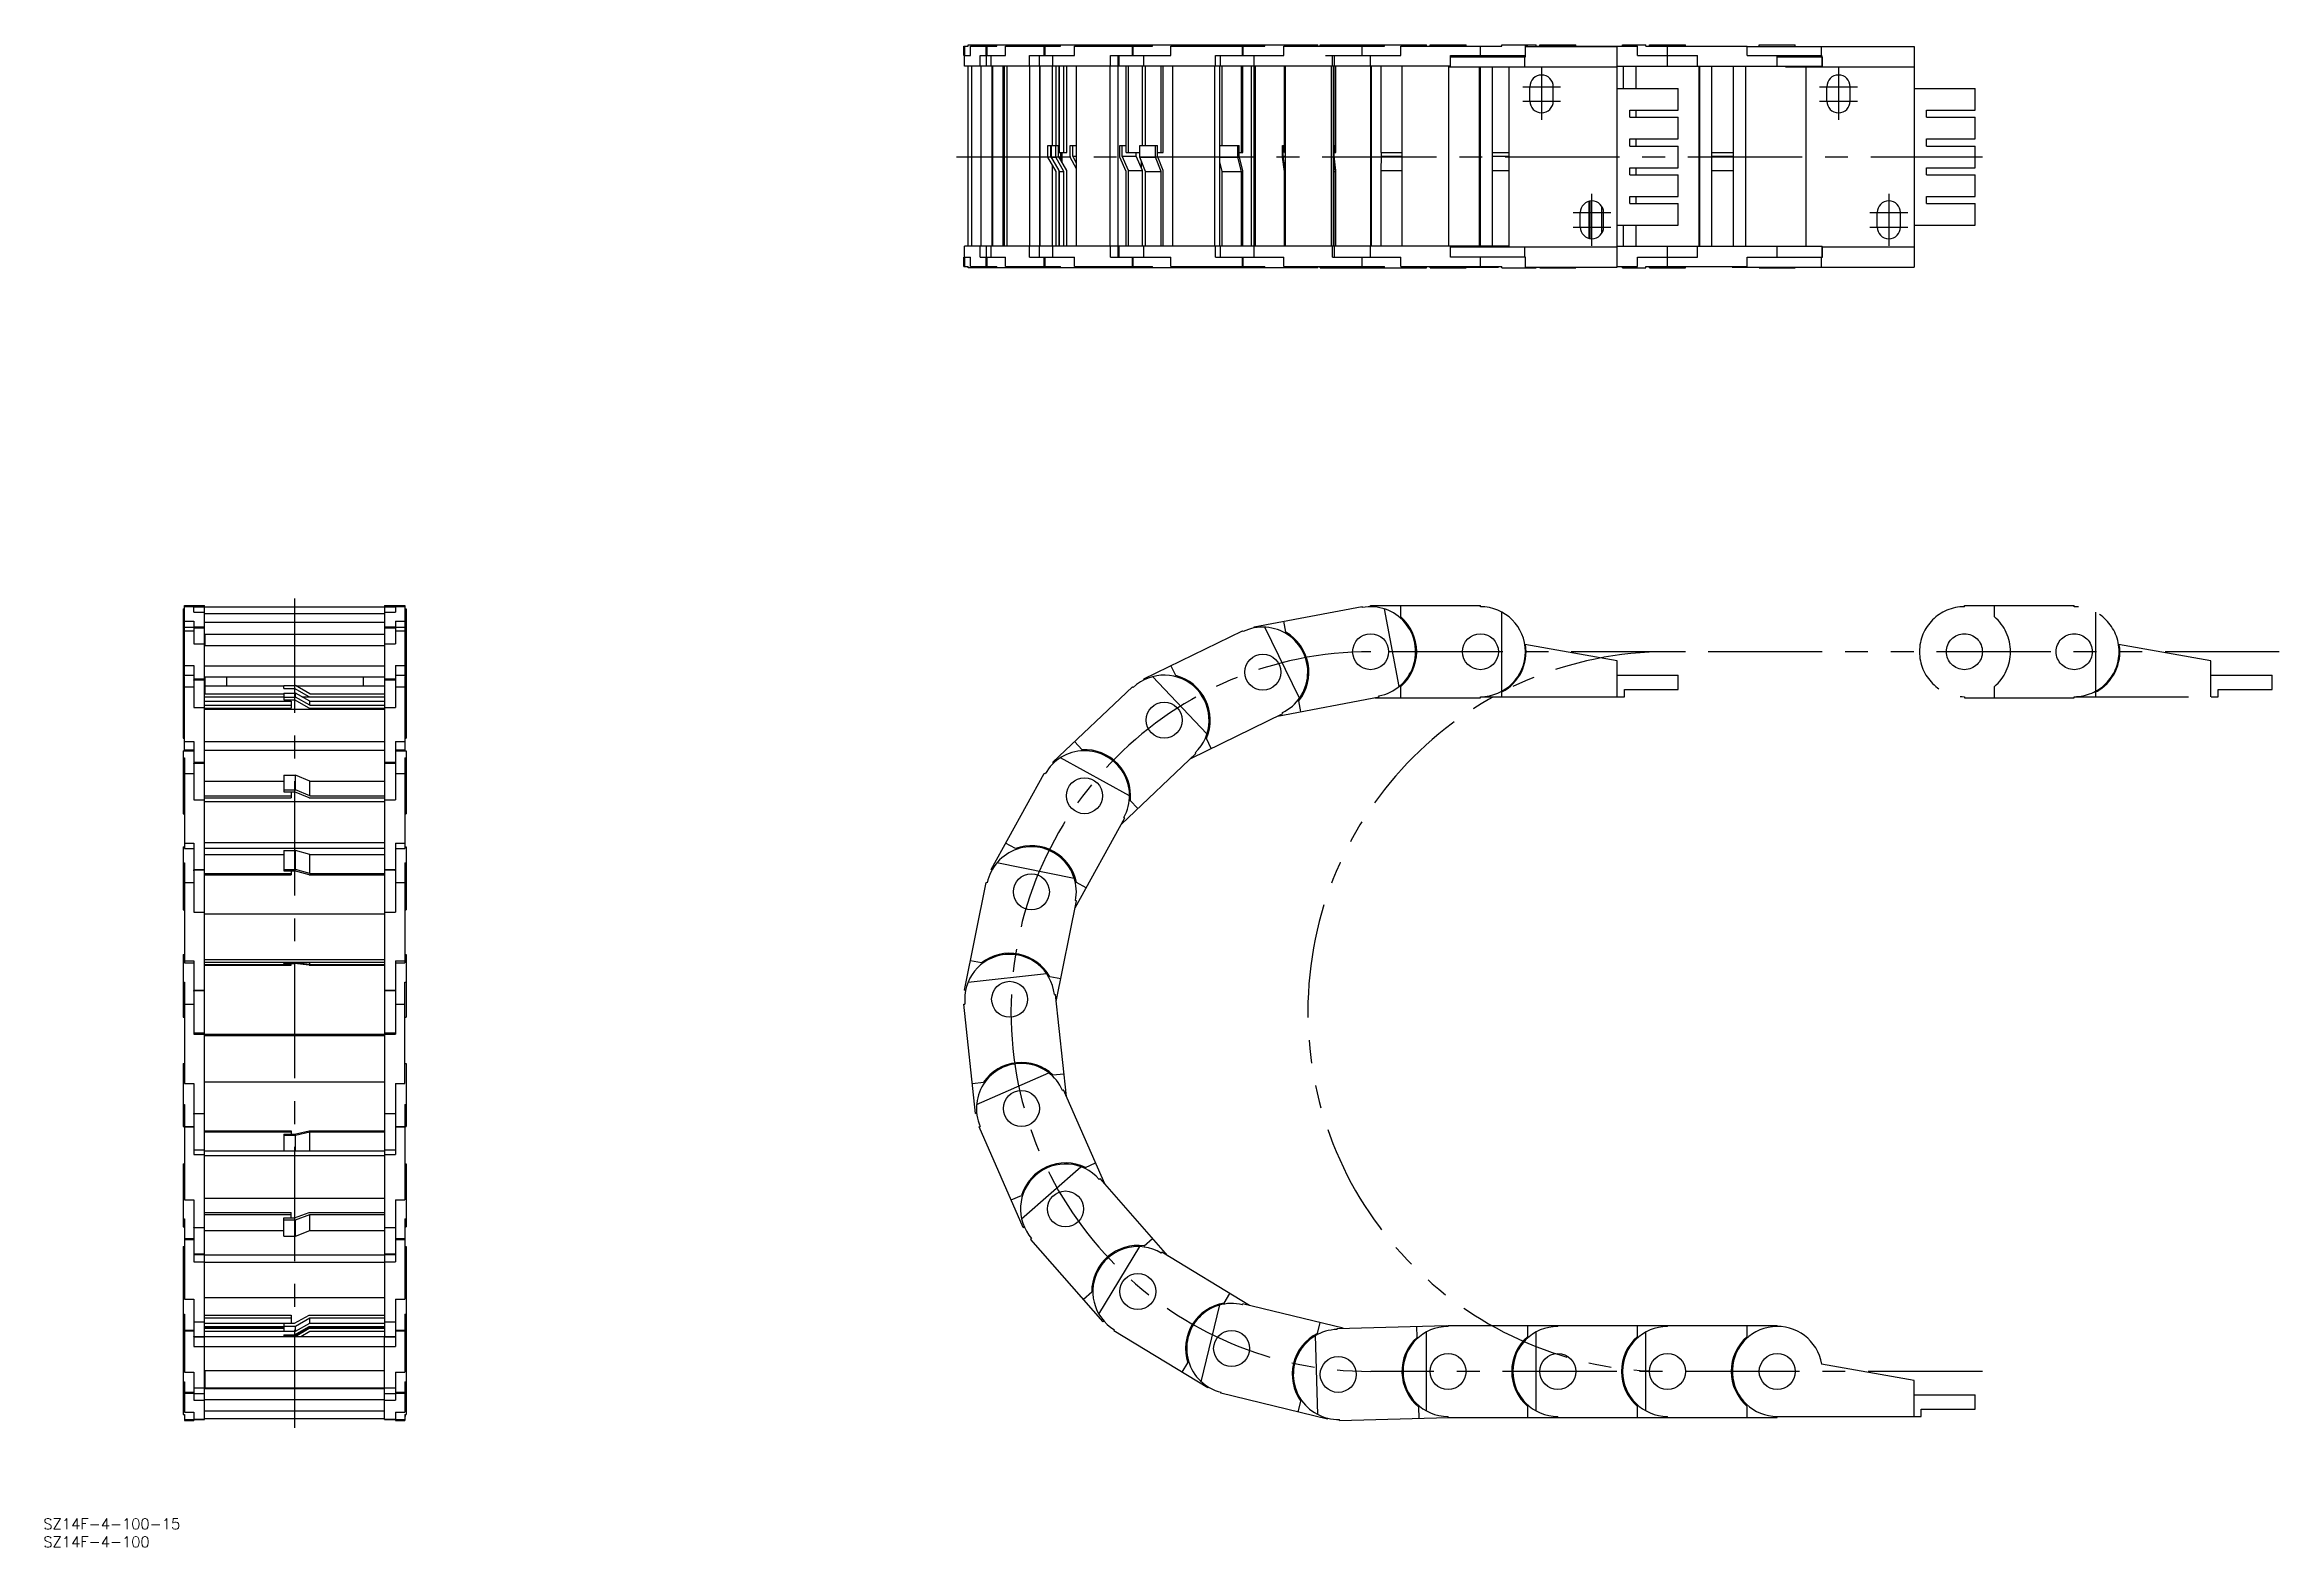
# Model space of a CAD drawing. Extents: x -69 to 551, y -35 to 382.
import ezdxf

# ---------------------------------------------------------------- set-up
doc = ezdxf.new("R2010")
doc.units = 0
doc.linetypes.add('CENTER', pattern=[50.8, 31.75, -6.35, 6.35, -6.35])
doc.linetypes.add('PHANTOM', pattern=[63.5, 31.75, -6.35, 6.35, -6.35, 6.35, -6.35])
doc.layers.get('0').update_dxf_attribs({"linetype": 'CONTINUOUS'})
doc.layers.add('CENTER', color=1, linetype='CENTER')
doc.styles.get("Standard").update_dxf_attribs({"font": 'txt.shx', "height": 3, "bigfont": 'bigfont.shx'})

msp = doc.modelspace()

# ---------------------------------------------------------------- linework, layer by layer
at = {"color": 7, "linetype": 'CONTINUOUS'}
for p, q in [((185.96, 381.9), (187.15, 381.9)), ((185.96, 379.3), (185.96, 381.9)), ((185.96, 379.3), (187.79, 379.3)), ((186.14, 376.3), (186.14, 379.3)), ((186.19, 379.3), (186.19, 381.9)), ((187.15, 382.3), (284.31, 382.3)), ((187.15, 381.9), (187.15, 382.3)), ((187.79, 381.9), (195.16, 381.9)), ((187.79, 379.3), (187.79, 381.9)), ((190.52, 376.3), (190.52, 379.3)), ((190.52, 379.3), (197.56, 379.3)), ((192.18, 379.3), (192.18, 381.9)), ((192.22, 376.3), (192.22, 379.3)), ((192.47, 379.3), (192.47, 381.9)), ((193.52, 376.3), (193.52, 379.3)), ((195.16, 381.9), (195.16, 382.3)), ((197.56, 381.9), (212.8, 381.9)), ((197.56, 379.3), (197.56, 381.9)), ((204.24, 376.3), (204.24, 379.3)), ((204.24, 379.3), (216.73, 379.3)), ((206.96, 376.3), (206.96, 379.3)), ((206.96, 379.3), (206.99, 379.3)), ((206.99, 376.3), (206.99, 379.3)), ((208.29, 379.3), (208.29, 381.9)), ((208.55, 379.3), (208.55, 381.9)), ((210.67, 376.3), (210.67, 379.3)), ((212.8, 381.9), (212.8, 382.3)), ((216.73, 381.9), (238.41, 381.9)), ((216.73, 379.3), (216.73, 381.9)), ((226.74, 376.3), (226.74, 379.3)), ((226.74, 379.3), (243.51, 379.3)), ((228.87, 376.3), (228.87, 379.3)), ((229.11, 376.3), (229.11, 379.3)), ((231.99, 381.9), (231.99, 382.3)), ((232.8, 379.3), (232.8, 381.9)), ((233, 379.3), (233, 381.9)), ((234.85, 381.9), (234.85, 382.3)), ((235.93, 379.3), (235.93, 379.3)), ((235.93, 379.3), (236.01, 379.3)), ((236.01, 376.3), (236.01, 379.3)), ((236.61, 381.9), (236.61, 382.3)), ((238.41, 381.9), (238.41, 382.3)), ((243.51, 381.9), (269.63, 381.9)), ((243.51, 379.3), (243.51, 381.9)), ((254.11, 381.9), (254.11, 382.3)), ((255.92, 376.3), (255.92, 379.3)), ((255.92, 379.3), (274.86, 379.3)), ((257.14, 381.9), (257.14, 382.3)), ((257.28, 376.3), (257.28, 379.3)), ((263.43, 379.3), (263.43, 381.9)), ((263.56, 379.3), (263.56, 381.9)), ((264.03, 381.9), (264.03, 382.3)), ((266.65, 376.3), (266.65, 379.3)), ((269.63, 381.9), (269.63, 382.3)), ((274.86, 381.9), (302.86, 381.9)), ((274.86, 379.3), (274.86, 381.9)), ((281.53, 381.9), (281.53, 382.3)), ((283.71, 381.9), (283.71, 382.3)), ((284.31, 381.9), (284.31, 382.3)), ((285.01, 382.3), (314.5, 382.3)), ((285.01, 381.9), (285.01, 382.3)), ((286.5, 379.3), (307.35, 379.3)), ((288.42, 376.3), (288.42, 379.3)), ((288.99, 376.3), (288.99, 379.3)), ((294, 381.9), (294, 382.3)), ((296.62, 379.3), (296.62, 381.9)), ((296.68, 379.3), (296.68, 381.9)), ((299, 376.3), (299, 379.3)), ((302.86, 381.9), (302.86, 382.3)), ((307.35, 381.9), (335.5, 381.9)), ((307.35, 379.3), (307.35, 381.9)), ((311.5, 381.9), (311.5, 382.3)), ((314.5, 381.9), (314.5, 382.3)), ((315.5, 382.3), (325.5, 382.3)), ((315.5, 381.9), (315.5, 382.3)), ((321.15, 376.3), (321.15, 379.3)), ((321.15, 379.3), (333.05, 379.3)), ((321.15, 378.95), (342.04, 378.95)), ((324.5, 378.95), (324.5, 379.3)), ((325.5, 381.9), (325.5, 382.3)), ((329.5, 379.3), (329.5, 381.9)), ((333.05, 379.3), (342, 379.3)), ((333.05, 379.3), (333.05, 379.3)), ((334.5, 378.95), (334.5, 379.3)), ((335.5, 382.3), (345, 382.3)), ((335.5, 381.9), (335.5, 382.3)), ((335.5, 378.95), (335.5, 379.3)), ((341.83, 376.13), (341.83, 378.95)), ((342, 379.3), (342, 382.3)), ((342, 381.9), (342.65, 381.9)), ((342, 381.78), (367.5, 381.78)), ((342.04, 378.95), (342.04, 381.78)), ((342.65, 381.78), (342.65, 381.9)), ((345, 381.9), (345, 382.3)), ((345, 381.9), (373.15, 381.9)), ((346, 382.3), (356, 382.3)), ((346, 381.9), (346, 382.3)), ((351, 381.78), (351, 381.9)), ((356, 381.9), (356, 382.3)), ((367.5, 320.48), (367.5, 381.78)), ((369, 382.3), (375.5, 382.3)), ((369, 381.9), (369, 382.3)), ((373.15, 379.3), (373.15, 381.9)), ((373.15, 379.3), (389.85, 379.3)), ((375.5, 381.9), (375.5, 382.3)), ((375.5, 381.9), (403.65, 381.9)), ((376.5, 382.3), (386.5, 382.3)), ((376.5, 381.9), (376.5, 382.3)), ((381.5, 376.3), (381.5, 381.9)), ((386.5, 381.9), (386.5, 382.3)), ((389.85, 376.3), (389.85, 379.3)), ((403.65, 379.3), (403.65, 381.9)), ((403.65, 381.78), (450, 381.78)), ((403.65, 379.3), (424.5, 379.3)), ((407, 382.3), (417, 382.3)), ((407, 381.78), (407, 382.3)), ((412, 376.3), (412, 379.3)), ((412, 378.95), (424.54, 378.95)), ((417, 381.78), (417, 382.3)), ((424.33, 378.95), (424.33, 381.78)), ((424.5, 376.3), (424.5, 378.95)), ((424.54, 376.13), (424.54, 378.95)), ((450, 381.78), (450, 320.48)), ((321.15, 376.3), (186.14, 376.3)), ((187.2, 326.3), (187.2, 376.3)), ((188.17, 326.3), (188.17, 376.3)), ((190.74, 326.3), (190.74, 376.3)), ((193.83, 326.3), (193.83, 376.3)), ((194.02, 326.3), (194.02, 376.3)), ((196.91, 326.3), (196.91, 376.3)), ((197.23, 326.3), (197.23, 376.3)), ((198.02, 326.3), (198.02, 376.3)), ((204.31, 326.3), (204.31, 376.3)), ((207.08, 326.3), (207.08, 376.3)), ((207.17, 326.3), (207.17, 376.3)), ((210.56, 354.3), (210.56, 376.3)), ((211.63, 354.3), (211.63, 376.3)), ((212.43, 352.3), (212.43, 376.3)), ((212.58, 352.3), (212.58, 376.3)), ((213.77, 352.3), (213.77, 376.3)), ((214.55, 352.3), (214.55, 376.3)), ((217.23, 326.3), (217.23, 376.3)), ((226.66, 326.3), (226.66, 376.3)), ((228.83, 326.3), (228.83, 376.3)), ((231.07, 352.3), (231.07, 376.3)), ((231.67, 352.3), (231.67, 376.3)), ((235.63, 354.3), (235.63, 376.3)), ((236.43, 354.3), (236.43, 376.3)), ((240.78, 352.3), (240.78, 376.3)), ((241.33, 352.3), (241.33, 376.3)), ((244, 326.3), (244, 376.3)), ((255.69, 326.3), (255.69, 376.3)), ((257.07, 326.3), (257.07, 376.3)), ((257.74, 354.3), (257.74, 376.3)), ((263.14, 352.3), (263.14, 376.3)), ((263.49, 352.3), (263.49, 376.3)), ((265.92, 326.3), (265.92, 376.3)), ((266.67, 326.3), (266.67, 376.3)), ((266.97, 326.3), (266.97, 376.3)), ((275.05, 352.3), (275.05, 376.3)), ((275.24, 352.3), (275.24, 376.3)), ((275.31, 326.3), (275.31, 376.3)), ((288.08, 326.3), (288.08, 376.3)), ((288.67, 326.3), (288.67, 376.3)), ((289.14, 352.3), (289.14, 376.3)), ((289.29, 352.3), (289.29, 376.3)), ((299.01, 326.3), (299.01, 376.3)), ((299.26, 326.3), (299.26, 376.3)), ((301.92, 352.3), (301.92, 376.3)), ((307.75, 326.3), (307.75, 376.3)), ((320.75, 326.3), (320.75, 376.3)), ((320.75, 376.13), (367.5, 376.13)), ((329.25, 326.3), (329.25, 376.13)), ((329.5, 326.3), (329.5, 376.13)), ((332.75, 376.13), (332.75, 326.3)), ((337.5, 326.13), (337.5, 376.13)), ((367.5, 376.3), (424.5, 376.3)), ((369.25, 370.13), (369.25, 376.3)), ((372.75, 370.13), (372.75, 376.3)), ((390.25, 326.3), (390.25, 376.3)), ((390.5, 326.3), (390.5, 376.3)), ((393.75, 376.3), (393.75, 326.3)), ((399.75, 376.3), (399.75, 326.3)), ((403.25, 326.3), (403.25, 376.3)), ((414.24, 376.13), (414.24, 376.3)), ((414.24, 376.13), (450, 376.13)), ((420, 326.3), (420, 376.13)), ((343.25, 366.63), (343.25, 370.63)), ((349.75, 366.63), (349.75, 370.63)), ((367.5, 370.13), (384.5, 370.13)), ((384.5, 364.13), (384.5, 370.13)), ((425.75, 366.63), (425.75, 370.63)), ((432.25, 366.63), (432.25, 370.63)), ((450, 370.13), (467, 370.13)), ((467, 364.13), (467, 370.13)), ((371, 364.13), (384.5, 364.13)), ((371, 362.13), (371, 364.13)), ((371, 362.13), (384.5, 362.13)), ((372.75, 362.13), (372.75, 364.13)), ((384.5, 356.13), (384.5, 362.13)), ((453.5, 364.13), (467, 364.13)), ((453.5, 362.13), (453.5, 364.13)), ((453.5, 362.13), (467, 362.13)), ((467, 356.13), (467, 362.13)), ((209.34, 351.09), (209.34, 354.3)), ((209.34, 354.3), (212.29, 354.3)), ((210.13, 351.3), (210.13, 354.3)), ((210.32, 351.09), (210.32, 354.3)), ((211.5, 351.09), (211.5, 354.3)), ((212.29, 351.3), (212.29, 354.3)), ((215.47, 351.09), (215.47, 354.3)), ((215.47, 354.3), (217.23, 354.3)), ((216.2, 351.3), (216.2, 354.3)), ((229.33, 351.09), (229.33, 354.3)), ((229.33, 354.3), (231.07, 354.3)), ((229.94, 351.3), (229.94, 354.3)), ((234.84, 351.09), (234.84, 354.3)), ((234.84, 354.3), (239.74, 354.3)), ((239.19, 351.09), (239.19, 354.3)), ((239.74, 351.3), (239.74, 354.3)), ((257.07, 354.3), (262.48, 354.3)), ((262.13, 351.09), (262.13, 354.3)), ((262.48, 351.3), (262.48, 354.3)), ((274.5, 351.09), (274.5, 354.3)), ((274.5, 354.3), (275.05, 354.3)), ((274.69, 351.3), (274.69, 354.3)), ((288.67, 354.3), (288.86, 354.3)), ((288.71, 351.09), (288.71, 354.3)), ((288.71, 351.09), (288.71, 354.3)), ((288.86, 351.3), (288.86, 354.3)), ((288.86, 351.3), (288.86, 354.3)), ((371, 356.13), (384.5, 356.13)), ((371, 354.13), (371, 356.13)), ((371, 354.13), (384.5, 354.13)), ((372.75, 354.13), (372.75, 356.13)), ((384.5, 348.13), (384.5, 354.13)), ((453.5, 356.13), (467, 356.13)), ((453.5, 354.13), (453.5, 356.13)), ((453.5, 354.13), (467, 354.13)), ((467, 348.13), (467, 354.13)), ((211.63, 347.09), (209.34, 351.09)), ((212.43, 347.3), (210.13, 351.3)), ((210.13, 351.3), (210.32, 351.3)), ((212.58, 347.09), (210.32, 351.09)), ((210.32, 351.09), (211.5, 351.09)), ((210.56, 326.3), (210.56, 348.95)), ((213.77, 347.09), (211.5, 351.09)), ((212.29, 352.3), (214.55, 352.3)), ((214.55, 347.3), (212.29, 351.3)), ((212.94, 350.15), (212.94, 352.3)), ((213.29, 349.54), (213.29, 352.3)), ((217.23, 347.76), (215.47, 351.09)), ((216.2, 351.3), (217.23, 351.3)), ((217.23, 349.36), (216.2, 351.3)), ((231.07, 347.09), (229.33, 351.09)), ((231.67, 347.3), (229.94, 351.3)), ((229.94, 351.3), (233.89, 351.3)), ((231.07, 352.3), (234.84, 352.3)), ((233.89, 351.3), (233.89, 352.3)), ((235.63, 347.3), (233.89, 351.3)), ((236.43, 347.09), (234.84, 351.09)), ((234.84, 351.09), (239.19, 351.09)), ((235.3, 348.06), (235.3, 349.93)), ((235.3, 348.06), (235.3, 349.93)), ((240.78, 347.09), (239.19, 351.09)), ((239.74, 352.3), (241.33, 352.3)), ((241.33, 347.3), (239.74, 351.3)), ((257.07, 351.09), (262.13, 351.09)), ((257.74, 347.09), (257.07, 349.74)), ((263.14, 347.09), (262.13, 351.09)), ((262.48, 352.3), (263.49, 352.3)), ((263.49, 347.3), (262.48, 351.3)), ((275.05, 347.09), (274.5, 351.09)), ((275.24, 347.3), (274.69, 351.3)), ((274.69, 351.3), (275.31, 351.3)), ((275.05, 352.3), (275.31, 352.3)), ((288.67, 351.09), (288.71, 351.09)), ((289.14, 347.09), (288.71, 351.09)), ((288.86, 352.3), (289.29, 352.3)), ((289.29, 347.3), (288.86, 351.3)), ((301.92, 352.3), (307.75, 352.3)), ((301.92, 347.3), (301.98, 351.3)), ((301.98, 351.3), (301.98, 352.3)), ((301.98, 351.3), (307.75, 351.3)), ((332.75, 352.3), (337.5, 352.3)), ((332.75, 351.3), (337.5, 351.3)), ((371, 348.13), (384.5, 348.13)), ((371, 346.13), (371, 348.13)), ((372.75, 346.13), (372.75, 348.13)), ((393.75, 352.3), (399.75, 352.3)), ((393.75, 351.3), (399.75, 351.3)), ((453.5, 348.13), (467, 348.13)), ((453.5, 346.13), (453.5, 348.13)), ((211.63, 326.3), (211.63, 347.09)), ((212.43, 326.3), (212.43, 347.3)), ((212.43, 347.3), (212.46, 347.3)), ((212.58, 326.3), (212.58, 347.09)), ((212.58, 347.09), (213.77, 347.09)), ((213.77, 326.3), (213.77, 347.09)), ((214.55, 326.3), (214.55, 347.3)), ((231.07, 326.3), (231.07, 347.09)), ((231.67, 326.3), (231.67, 347.3)), ((231.67, 347.3), (235.63, 347.3)), ((235.63, 326.3), (235.63, 347.3)), ((236.43, 326.3), (236.43, 347.09)), ((236.43, 347.09), (240.78, 347.09)), ((240.78, 326.3), (240.78, 347.09)), ((241.33, 326.3), (241.33, 347.3)), ((257.74, 326.3), (257.74, 347.09)), ((257.74, 347.09), (263.14, 347.09)), ((263.14, 326.3), (263.14, 347.09)), ((263.49, 326.3), (263.49, 347.3)), ((275.05, 326.3), (275.05, 347.09)), ((275.24, 326.3), (275.24, 347.3)), ((275.24, 347.3), (275.31, 347.3)), ((288.67, 347.09), (289.14, 347.09)), ((289.14, 326.3), (289.14, 347.09)), ((289.29, 326.3), (289.29, 347.3)), ((301.92, 347.3), (307.75, 347.3)), ((301.92, 326.3), (301.92, 347.3)), ((332.75, 347.3), (337.5, 347.3)), ((371, 346.13), (384.5, 346.13)), ((384.5, 340.13), (384.5, 346.13)), ((393.75, 347.3), (399.75, 347.3)), ((453.5, 346.13), (467, 346.13)), ((467, 340.13), (467, 346.13)), ((357.25, 331.63), (357.25, 335.63)), ((359.75, 328.47), (359.75, 338.79)), ((360, 328.42), (360, 338.84)), ((363.25, 329.9), (363.25, 337.36)), ((363.75, 331.63), (363.75, 335.63)), ((371, 340.13), (384.5, 340.13)), ((371, 338.13), (371, 340.13)), ((371, 338.13), (384.5, 338.13)), ((372.75, 338.13), (372.75, 340.13)), ((384.5, 332.13), (384.5, 338.13)), ((439.75, 331.63), (439.75, 335.63)), ((446.25, 331.63), (446.25, 335.63)), ((453.5, 340.13), (467, 340.13)), ((453.5, 338.13), (453.5, 340.13)), ((453.5, 338.13), (467, 338.13)), ((467, 332.13), (467, 338.13)), ((367.5, 332.13), (384.5, 332.13)), ((369.25, 326.3), (369.25, 332.13)), ((372.75, 326.3), (372.75, 332.13)), ((450, 332.13), (467, 332.13)), ((185.96, 323.3), (187.79, 323.3)), ((185.96, 320.7), (185.96, 323.3)), ((337.5, 326.3), (186.14, 326.3)), ((186.14, 323.3), (186.14, 326.3)), ((186.19, 320.7), (186.19, 323.3)), ((187.79, 320.7), (187.79, 323.3)), ((190.52, 323.3), (190.52, 326.3)), ((190.52, 323.3), (197.56, 323.3)), ((192.18, 320.7), (192.18, 323.3)), ((192.22, 323.3), (192.22, 326.3)), ((192.47, 320.7), (192.47, 323.3)), ((193.52, 323.3), (193.52, 326.3)), ((197.56, 320.7), (197.56, 323.3)), ((204.24, 323.3), (204.24, 326.3)), ((204.24, 323.3), (216.73, 323.3)), ((206.96, 323.31), (206.96, 326.3)), ((206.96, 323.31), (206.99, 323.31)), ((206.99, 323.3), (206.99, 326.3)), ((208.29, 320.7), (208.29, 323.3)), ((208.55, 320.7), (208.55, 323.3)), ((210.67, 323.3), (210.67, 326.3)), ((216.73, 320.7), (216.73, 323.3)), ((226.74, 323.3), (226.74, 326.3)), ((226.74, 323.3), (243.51, 323.3)), ((228.87, 323.31), (228.87, 326.3)), ((229.11, 323.31), (229.11, 326.3)), ((232.8, 320.7), (232.8, 323.3)), ((233, 320.7), (233, 323.3)), ((235.93, 323.3), (235.93, 323.31)), ((235.93, 323.31), (236.01, 323.31)), ((236.01, 323.3), (236.01, 326.3)), ((243.51, 320.7), (243.51, 323.3)), ((255.92, 323.3), (255.92, 326.3)), ((255.92, 323.3), (274.86, 323.3)), ((257.28, 323.31), (257.28, 326.3)), ((263.43, 320.7), (263.43, 323.3)), ((263.56, 320.7), (263.56, 323.3)), ((266.65, 323.3), (266.65, 326.3)), ((274.86, 320.7), (274.86, 323.3)), ((288.42, 323.3), (288.42, 326.3)), ((288.42, 323.3), (307.35, 323.3)), ((288.99, 323.31), (288.99, 326.3)), ((296.62, 320.7), (296.62, 323.3)), ((296.68, 320.7), (296.68, 323.3)), ((299, 323.3), (299, 326.3)), ((307.35, 320.7), (307.35, 323.3)), ((321.15, 323.3), (321.15, 326.3)), ((321.15, 326.13), (367.5, 326.13)), ((342.04, 323.3), (321.15, 323.3)), ((328.85, 326.13), (328.85, 326.3)), ((329.5, 320.7), (329.5, 323.3)), ((333.05, 323.31), (341.83, 323.31)), ((333.05, 323.3), (333.05, 323.31)), ((341.83, 323.3), (341.83, 326.13)), ((342, 320.3), (342, 323.3)), ((342.04, 320.48), (342.04, 323.3)), ((367.5, 326.3), (424.5, 326.3)), ((373.15, 323.3), (389.85, 323.3)), ((373.15, 320.7), (373.15, 323.3)), ((381.5, 320.7), (381.5, 326.3)), ((389.85, 323.3), (389.85, 326.3)), ((403.65, 323.3), (424.54, 323.3)), ((403.65, 320.7), (403.65, 323.3)), ((412, 323.3), (412, 326.3)), ((424.33, 320.48), (424.33, 323.3)), ((424.5, 323.3), (424.5, 326.3)), ((424.5, 326.13), (450, 326.13)), ((424.54, 323.3), (424.54, 326.13)), ((185.96, 320.7), (187.15, 320.7)), ((187.15, 320.3), (187.15, 320.7)), ((284.31, 320.3), (187.15, 320.3)), ((187.79, 320.7), (195.16, 320.7)), ((195.16, 320.3), (195.16, 320.7)), ((197.56, 320.7), (212.8, 320.7)), ((212.8, 320.3), (212.8, 320.7)), ((216.73, 320.7), (238.41, 320.7)), ((231.99, 320.3), (231.99, 320.7)), ((234.85, 320.3), (234.85, 320.7)), ((236.61, 320.3), (236.61, 320.7)), ((238.41, 320.3), (238.41, 320.7)), ((243.51, 320.7), (269.63, 320.7)), ((254.11, 320.3), (254.11, 320.7)), ((257.14, 320.3), (257.14, 320.7)), ((264.03, 320.3), (264.03, 320.7)), ((269.63, 320.3), (269.63, 320.7)), ((274.86, 320.7), (302.86, 320.7)), ((281.53, 320.3), (281.53, 320.7)), ((283.71, 320.3), (283.71, 320.7)), ((284.31, 320.3), (284.31, 320.7)), ((285.01, 320.3), (285.01, 320.7)), ((285.01, 320.3), (314.5, 320.3)), ((294, 320.3), (294, 320.7)), ((302.86, 320.3), (302.86, 320.7)), ((307.35, 320.7), (335.5, 320.7)), ((311.5, 320.3), (311.5, 320.7)), ((314.5, 320.3), (314.5, 320.7)), ((315.5, 320.3), (315.5, 320.7)), ((315.5, 320.3), (325.5, 320.3)), ((324.5, 320.48), (324.5, 320.7)), ((324.5, 320.48), (334.5, 320.48)), ((325.5, 320.3), (325.5, 320.48)), ((334.5, 320.48), (334.5, 320.7)), ((335.5, 320.3), (335.5, 320.7)), ((335.5, 320.3), (345, 320.3)), ((342, 320.48), (367.5, 320.48)), ((345, 320.3), (345, 320.48)), ((346, 320.3), (346, 320.48)), ((346, 320.3), (356, 320.3)), ((356, 320.3), (356, 320.48)), ((367.5, 320.7), (373.15, 320.7)), ((369, 320.3), (369, 320.7)), ((369, 320.3), (375.5, 320.3)), ((375.5, 320.7), (403.65, 320.7)), ((375.5, 320.3), (375.5, 320.7)), ((376.5, 320.3), (376.5, 320.7)), ((376.5, 320.3), (386.5, 320.3)), ((386.5, 320.3), (386.5, 320.7)), ((399.5, 320.48), (399.5, 320.7)), ((399.5, 320.48), (450, 320.48)), ((407, 320.3), (407, 320.48)), ((407, 320.3), (417, 320.3)), ((417, 320.3), (417, 320.48)), ((-31, 225.52), (-31, 189.61)), ((-31, 225.52), (-30.6, 225.52)), ((-30.6, 207.11), (-30.6, 226.43)), ((-30.6, 226.43), (-25, 226.43)), ((-30.6, 226.2), (-28, 226.2)), ((-28, 224.65), (-28, 226.43)), ((-28, 226.13), (28, 226.13)), ((-28, 224.65), (-25, 224.65)), ((-25, 23.33), (-25, 226.43)), ((-25, 224.28), (25, 224.28)), ((25, 226.43), (25, 23.33)), ((25, 226.43), (30.6, 226.43)), ((25, 224.65), (28, 224.65)), ((28, 226.43), (28, 224.65)), ((28, 226.2), (30.6, 226.2)), ((30.6, 226.43), (30.6, 207.11)), ((30.6, 225.52), (31, 225.52)), ((31, 225.52), (31, 189.61)), ((266.65, 220.54), (296.62, 226.2)), ((296.68, 225.91), (296.62, 226.2)), ((299, 226.43), (329.5, 226.43)), ((299, 226.13), (299, 226.43)), ((306.93, 203.97), (302.86, 225.52)), ((307.35, 223.33), (307.35, 226.43)), ((329.5, 226.13), (329.5, 226.43)), ((335.5, 202.66), (335.5, 224.59)), ((-31, 220.45), (-30.6, 220.45)), ((-30.6, 222.09), (-28, 222.09)), ((-30.6, 220.46), (-28, 220.46)), ((-30.6, 219.47), (-28, 219.47)), ((-28, 222.09), (-28, 215.81)), ((-28, 220.54), (-25, 220.54)), ((-28, 220.24), (-25, 220.24)), ((-25, 221.87), (25, 221.87)), ((-25, 218.53), (25, 218.53)), ((-24.83, 215.37), (-24.83, 218.53)), ((25, 220.54), (28, 220.54)), ((25, 220.24), (28, 220.24)), ((28, 222.09), (28, 215.81)), ((28, 222.09), (30.6, 222.09)), ((28, 220.46), (30.6, 220.46)), ((28, 219.47), (30.6, 219.47)), ((30.6, 220.45), (31, 220.45)), ((236.01, 206.12), (263.43, 219.47)), ((263.56, 219.2), (263.43, 219.47)), ((266.71, 220.24), (266.65, 220.54)), ((279.23, 200.73), (269.63, 220.45)), ((275.43, 219.04), (274.86, 222.09)), ((-31, 212.96), (-30.6, 212.96)), ((-28, 215.81), (-25, 215.81)), ((-25, 215.37), (25, 215.37)), ((25, 215.81), (28, 215.81)), ((30.6, 212.96), (31, 212.96)), ((367.5, 211.13), (341.83, 215.65)), ((367.5, 201.13), (367.5, 211.13)), ((-31, 207.11), (-28, 207.11)), ((-31, 206.69), (-30.6, 206.69)), ((-30.6, 209.77), (-28, 209.77)), ((-30.6, 186.11), (-30.6, 206.69)), ((-28, 209.77), (-28, 198.14)), ((-28, 206.12), (-25, 206.12)), ((-28, 205.85), (-25, 205.85)), ((-28, 205.75), (-27.99, 205.75)), ((-27.99, 205.75), (-27.99, 205.85)), ((-25, 209.68), (25, 209.68)), ((-25, 206.62), (25, 206.62)), ((-24.83, 201.93), (-24.83, 206.62)), ((-18.83, 204.13), (-18.83, 206.62)), ((19.18, 204.13), (19.18, 206.62)), ((25, 206.12), (28, 206.12)), ((25, 205.85), (28, 205.85)), ((27.99, 205.75), (27.99, 205.85)), ((27.99, 205.75), (28, 205.75)), ((28, 209.77), (28, 198.14)), ((28, 209.77), (30.6, 209.77)), ((28, 207.11), (31, 207.11)), ((30.6, 206.69), (30.6, 186.11)), ((30.6, 206.69), (31, 206.69)), ((236.14, 205.85), (236.01, 206.12)), ((253.51, 190.79), (238.41, 206.69)), ((244.87, 206.99), (243.51, 209.77)), ((367.5, 207.13), (384.5, 207.13)), ((384.5, 203.13), (384.5, 207.13)), ((-31, 199.61), (-30.6, 199.61)), ((-30.6, 203.89), (-28, 203.89)), ((-25, 201.93), (-3, 201.93)), ((-25, 201.13), (-3, 201.13)), ((-25, 199.86), (-1, 199.86)), ((-25, 198.74), (-1, 198.74)), ((-24.83, 204.13), (-3, 204.13)), ((-3, 203.44), (-3, 204.24)), ((-3, 204.24), (0.21, 204.24)), ((-3, 203.44), (0, 203.44)), ((-3, 202.12), (0.21, 202.12)), ((-3, 202.12), (-3, 200.22)), ((-3, 201.01), (0.21, 201.01)), ((-3, 200.22), (0, 200.22)), ((-1, 199.86), (-1, 197.95)), ((4, 201.13), (0, 203.44)), ((4, 197.95), (0, 200.22)), ((4.21, 201.93), (0.21, 204.24)), ((4.21, 199.86), (0.21, 202.12)), ((0.21, 201.01), (0.21, 202.12)), ((4.21, 198.74), (0.21, 201.01)), ((0.4, 204.13), (25, 204.13)), ((1.97, 201.13), (25, 201.13)), ((4.21, 201.93), (25, 201.93)), ((4.21, 199.86), (25, 199.86)), ((4.21, 198.74), (4.21, 199.86)), ((4.21, 198.74), (25, 198.74)), ((28, 203.89), (30.6, 203.89)), ((30.6, 199.61), (31, 199.61)), ((210.67, 182.9), (232.8, 203.89)), ((233, 203.68), (232.8, 203.89)), ((273.09, 195.7), (301.38, 201.05)), ((279.61, 196.93), (279.04, 199.98)), ((300.2, 200.83), (329.5, 200.83)), ((301.38, 201.05), (301.32, 201.35)), ((307.35, 200.83), (307.35, 203.93)), ((329.5, 201.13), (369.5, 201.13)), ((329.5, 200.83), (329.5, 201.13)), ((335.5, 201.13), (335.5, 202.43)), ((369.5, 203.13), (384.5, 203.13)), ((369.5, 201.13), (369.5, 203.13)), ((-28, 198.14), (-25, 198.14)), ((-25, 197.95), (-1, 197.95)), ((-25, 197.65), (25, 197.65)), ((4, 197.95), (25, 197.95)), ((25, 198.14), (28, 198.14)), ((248.99, 183.97), (274.63, 196.45)), ((274.63, 196.45), (274.5, 196.72)), ((-31, 189.61), (-30.6, 189.61)), ((-30.6, 188.64), (-28, 188.64)), ((-30.6, 186.4), (-28, 186.4)), ((-28, 188.64), (-28, 172.5)), ((-25, 188.7), (25, 188.7)), ((28, 188.64), (28, 172.5)), ((28, 188.64), (30.6, 188.64)), ((28, 186.4), (30.6, 186.4)), ((30.6, 189.61), (31, 189.61)), ((218.86, 186.4), (216.73, 188.64)), ((254.72, 186.76), (253.36, 189.54)), ((-31, 186.11), (-31, 168.61)), ((-31, 186.11), (-28, 186.11)), ((-31, 184.17), (-30.6, 184.17)), ((-30.6, 184.17), (-30.6, 158.93)), ((-28, 182.9), (-25, 182.9)), ((-28, 182.68), (-25, 182.68)), ((-28, 182.52), (-27.99, 182.52)), ((-27.99, 182.52), (-27.99, 182.68)), ((-25, 186.24), (25, 186.24)), ((25, 182.9), (28, 182.9)), ((25, 182.68), (28, 182.68)), ((27.99, 182.52), (27.99, 182.68)), ((27.99, 182.52), (28, 182.52)), ((28, 186.11), (31, 186.11)), ((30.6, 184.17), (30.6, 158.93)), ((30.6, 184.17), (31, 184.17)), ((31, 186.11), (31, 168.61)), ((210.88, 182.68), (210.67, 182.9)), ((231.99, 173.55), (212.8, 184.17)), ((229.73, 165.69), (250.42, 185.32)), ((250.42, 185.32), (250.21, 185.54)), ((-31, 178.61), (-30.6, 178.61)), ((-30.6, 179.81), (-28, 179.81)), ((-25, 177.69), (-3, 177.69)), ((-3, 179.36), (0.21, 179.36)), ((-3, 179.36), (-3, 174.65)), ((-3, 175.23), (0.21, 175.23)), ((-3, 174.65), (0, 174.65)), ((-1, 174.65), (-1, 172.98)), ((4, 172.98), (0, 174.65)), ((4.21, 177.69), (0.21, 179.36)), ((0.21, 175.23), (0.21, 179.36)), ((4.21, 173.56), (0.21, 175.23)), ((4.21, 177.69), (25, 177.69)), ((4.21, 173.56), (4.21, 177.69)), ((28, 179.81), (30.6, 179.81)), ((30.6, 178.61), (31, 178.61)), ((193.52, 153.12), (208.29, 179.81)), ((208.55, 179.66), (208.29, 179.81)), ((-31, 168.61), (-30.6, 168.61)), ((-28, 172.5), (-25, 172.5)), ((-25, 173.56), (-1, 173.56)), ((-25, 172.98), (-1, 172.98)), ((-25, 172.01), (25, 172.01)), ((-25, 172.01), (25, 172.01)), ((4, 172.98), (25, 172.98)), ((4.21, 173.56), (25, 173.56)), ((25, 172.5), (28, 172.5)), ((30.6, 168.61), (31, 168.61)), ((234.35, 170.08), (232.22, 172.32)), ((216.88, 142.46), (230.69, 167.42)), ((230.69, 167.42), (230.42, 167.56)), ((-31, 159.42), (-31, 141.92)), ((-31, 159.42), (-30.6, 159.42)), ((-30.6, 160.43), (-28, 160.43)), ((-30.6, 158.93), (-28, 158.93)), ((-28, 160.43), (-28, 141.27)), ((-25, 160.63), (25, 160.63)), ((-25, 158.99), (25, 158.99)), ((-25, 157.23), (-3, 157.23)), ((-3, 158.35), (-3, 152.71)), ((-3, 158.35), (0.21, 158.35)), ((0.21, 153.1), (0.21, 158.35)), ((4.21, 157.23), (0.21, 158.35)), ((4.21, 151.98), (4.21, 157.23)), ((4.21, 157.23), (25, 157.23)), ((28, 160.43), (28, 141.27)), ((28, 160.43), (30.6, 160.43)), ((28, 158.93), (30.6, 158.93)), ((30.6, 159.42), (31, 159.42)), ((31, 159.42), (31, 141.92)), ((200.28, 158.93), (197.56, 160.43)), ((-31, 154.97), (-30.6, 154.97)), ((-31, 151.92), (-30.6, 151.92)), ((-30.6, 154.97), (-30.6, 127.13)), ((-30.6, 149.46), (-28, 149.46)), ((-28, 153.12), (-25, 153.12)), ((-28, 152.97), (-25, 152.97)), ((-28, 152.77), (-27.99, 152.77)), ((-27.99, 152.77), (-27.99, 152.97)), ((-25, 151.98), (-1, 151.98)), ((-25, 151.59), (-1, 151.59)), ((-3, 153.1), (0.21, 153.1)), ((-3, 152.71), (0, 152.71)), ((-1, 152.71), (-1, 151.59)), ((4, 151.59), (0, 152.71)), ((4.21, 151.98), (0.21, 153.1)), ((4, 151.59), (25, 151.59)), ((4.21, 151.98), (25, 151.98)), ((25, 153.12), (28, 153.12)), ((25, 152.97), (28, 152.97)), ((27.99, 152.77), (27.99, 152.97)), ((27.99, 152.77), (28, 152.77)), ((28, 149.46), (30.6, 149.46)), ((30.6, 154.97), (30.6, 127.13)), ((30.6, 154.97), (31, 154.97)), ((30.6, 151.92), (31, 151.92)), ((186.14, 119.56), (192.18, 149.46)), ((192.47, 149.4), (192.18, 149.46)), ((193.78, 152.97), (193.52, 153.12)), ((216.66, 150.64), (195.16, 154.97)), ((219.96, 148.03), (217.25, 149.53)), ((211.63, 116.43), (217.27, 144.39)), ((217.27, 144.39), (216.98, 144.45)), ((-31, 141.92), (-30.6, 141.92)), ((-28, 141.27), (-25, 141.27)), ((-25, 140.82), (25, 140.82)), ((25, 141.27), (28, 141.27)), ((30.6, 141.92), (31, 141.92)), ((-31, 129.53), (-31, 112.03)), ((-31, 129.53), (-30.6, 129.53)), ((-30.6, 127.74), (-28, 127.74)), ((-30.6, 127.13), (-28, 127.13)), ((-28, 127.74), (-28, 107.36)), ((-25, 128.08), (25, 128.08)), ((-25, 127.4), (25, 127.4)), ((-25, 126.72), (-1, 126.72)), ((-25, 126.56), (-1, 126.56)), ((-3, 127.02), (-3, 127.4)), ((-3, 127.18), (0.21, 127.18)), ((-3, 127.02), (0, 127.02)), ((-1, 126.56), (-1, 127.02)), ((4, 126.56), (0, 127.02)), ((0.21, 127.18), (0.21, 127.4)), ((4.21, 126.72), (0.21, 127.18)), ((4, 126.56), (25, 126.56)), ((4.21, 126.72), (4.21, 127.4)), ((4.21, 126.72), (25, 126.72)), ((28, 127.74), (28, 107.36)), ((28, 127.74), (30.6, 127.74)), ((28, 127.13), (30.6, 127.13)), ((30.6, 129.53), (31, 129.53)), ((31, 129.53), (31, 112.03)), ((190.83, 127.13), (187.79, 127.74)), ((-31, 121.82), (-30.6, 121.82)), ((-30.6, 121.82), (-30.6, 93.64)), ((-28, 119.56), (-25, 119.56)), ((-28, 119.5), (-25, 119.5)), ((-28, 119.27), (-27.99, 119.27)), ((-27.99, 119.27), (-27.99, 119.5)), ((25, 119.56), (28, 119.56)), ((25, 119.5), (28, 119.5)), ((27.99, 119.27), (27.99, 119.5)), ((27.99, 119.27), (28, 119.27)), ((30.6, 93.64), (30.6, 121.82)), ((30.6, 121.82), (31, 121.82)), ((186.44, 119.5), (186.14, 119.56)), ((187.15, 121.82), (208.95, 124.16)), ((212.89, 122.68), (209.85, 123.29)), ((211.12, 118.36), (211.42, 118.39)), ((214.47, 90.03), (211.42, 118.39)), ((-31, 112.03), (-30.6, 112.03)), ((-30.6, 115.69), (-28, 115.69)), ((-30.6, 115.66), (-28, 115.66)), ((28, 115.69), (30.6, 115.69)), ((28, 115.66), (30.6, 115.66)), ((30.6, 112.03), (31, 112.03)), ((185.96, 115.66), (186.26, 115.69)), ((189.22, 85.33), (185.96, 115.66)), ((-28, 107.36), (-25, 107.36)), ((-27.99, 107.69), (-25, 107.69)), ((-25, 107.33), (25, 107.33)), ((-25, 106.99), (25, 106.99)), ((25, 107.69), (27.99, 107.69)), ((25, 107.36), (28, 107.36)), ((-31, 99.2), (-31, 81.7)), ((-31, 99.2), (-30.6, 99.2)), ((-30.6, 93.64), (-28, 93.64)), ((-28, 93.64), (-28, 73.91)), ((-25, 94.06), (25, 94.06)), ((28, 93.64), (28, 73.91)), ((28, 93.64), (30.6, 93.64)), ((30.6, 99.2), (31, 99.2)), ((31, 99.2), (31, 81.7)), ((188.33, 93.64), (191.41, 93.97)), ((189.5, 87.79), (209.58, 96.6)), ((210.7, 96.04), (213.78, 96.37)), ((-31, 87.79), (-30.6, 87.79)), ((-30.6, 87.79), (-30.6, 61.28)), ((30.6, 87.79), (30.6, 61.28)), ((30.6, 87.79), (31, 87.79)), ((213.4, 91.72), (213.67, 91.84)), ((225.13, 65.72), (213.67, 91.84)), ((-31, 81.7), (-30.6, 81.7)), ((-30.6, 81.68), (-28, 81.68)), ((-30.6, 81.56), (-28, 81.56)), ((-28, 85.33), (-25, 85.33)), ((-28, 85.14), (-27.99, 85.14)), ((-27.99, 85.14), (-27.99, 85.33)), ((25, 85.33), (28, 85.33)), ((27.99, 85.14), (27.99, 85.36)), ((27.99, 85.14), (28, 85.14)), ((28, 81.68), (30.6, 81.68)), ((28, 81.56), (30.6, 81.56)), ((30.6, 81.7), (31, 81.7)), ((189.22, 85.33), (189.52, 85.37)), ((190.23, 81.56), (190.5, 81.68)), ((202.48, 53.63), (190.23, 81.56)), ((-27.99, 75.16), (-25, 75.16)), ((-25, 80.5), (-1, 80.5)), ((-25, 80.18), (-1, 80.18)), ((-25, 74.94), (25, 74.94)), ((-3, 79.58), (-3, 74.94)), ((-3, 79.58), (0, 79.58)), ((-3, 79.25), (0.21, 79.25)), ((-1, 80.5), (-1, 79.58)), ((0, 79.58), (4, 80.5)), ((0.21, 79.25), (4.21, 80.18)), ((0.21, 74.94), (0.21, 79.25)), ((4, 80.5), (25, 80.5)), ((4.21, 80.18), (25, 80.18)), ((4.21, 74.94), (4.21, 80.18)), ((25, 75.16), (27.99, 75.16)), ((-31, 71.27), (-31, 53.77)), ((-31, 71.27), (-30.6, 71.27)), ((-28, 73.91), (-25, 73.91)), ((-25, 73.67), (25, 73.67)), ((25, 73.91), (28, 73.91)), ((30.6, 71.27), (31, 71.27)), ((31, 71.27), (31, 53.77)), ((202, 56.06), (218.49, 70.51)), ((219.73, 70.31), (222.57, 71.56)), ((199.12, 61.28), (201.96, 62.52)), ((223.6, 67.01), (223.83, 67.2)), ((242.62, 45.75), (223.83, 67.2)), ((-31, 56.06), (-30.6, 56.06)), ((-30.6, 61.28), (-28, 61.28)), ((-30.6, 56.06), (-30.6, 33.67)), ((-28, 61.28), (-28, 44.05)), ((-25, 61.76), (25, 61.76)), ((-25, 57.79), (-1, 57.79)), ((-25, 57.27), (-1, 57.27)), ((-3, 51.23), (-3, 56.27)), ((-3, 56.27), (0, 56.27)), ((-1, 56.27), (-1, 57.79)), ((0, 56.27), (4, 57.79)), ((0.21, 55.74), (4.21, 57.27)), ((4, 57.79), (25, 57.79)), ((4.21, 57.27), (25, 57.27)), ((4.21, 52.75), (4.21, 57.27)), ((28, 61.28), (28, 44.05)), ((28, 61.28), (30.6, 61.28)), ((30.6, 56.06), (30.6, 33.67)), ((30.6, 56.06), (31, 56.06)), ((-31, 53.77), (-30.6, 53.77)), ((-30.6, 50.53), (-28, 50.53)), ((-30.6, 50.33), (-28, 50.33)), ((-28, 53.63), (-25, 53.63)), ((-28, 53.54), (-27.99, 53.54)), ((-27.99, 53.54), (-27.99, 53.63)), ((-25, 52.75), (-3, 52.75)), ((-3, 55.74), (0.21, 55.74)), ((-3, 51.23), (0.21, 51.23)), ((0.21, 51.23), (0.21, 55.74)), ((0.21, 51.23), (4.21, 52.75)), ((4.21, 52.75), (25, 52.75)), ((25, 53.63), (28, 53.63)), ((27.99, 53.54), (27.99, 53.63)), ((27.99, 53.54), (28, 53.54)), ((28, 50.53), (30.6, 50.53)), ((28, 50.33), (30.6, 50.33)), ((30.6, 53.77), (31, 53.77)), ((202.48, 53.63), (202.75, 53.75)), ((204.57, 50.33), (204.8, 50.53)), ((224.67, 27.39), (204.57, 50.33)), ((236.09, 48.5), (238.42, 50.54)), ((-31, 48.33), (-31, 1.67)), ((-31, 48.33), (-30.6, 48.33)), ((-28, 44.05), (-25, 44.05)), ((-27.99, 46.27), (-25, 46.27)), ((-27.99, 46.1), (-25, 46.1)), ((-25, 46.03), (25, 46.03)), ((-25, 43.95), (25, 43.95)), ((25, 46.27), (27.99, 46.27)), ((25, 46.1), (27.99, 46.1)), ((25, 44.05), (28, 44.05)), ((30.6, 48.33), (31, 48.33)), ((31, 48.33), (31, 1.67)), ((223.48, 29.56), (234.85, 48.32)), ((240.78, 46.52), (240.94, 46.77)), ((265.33, 31.98), (240.94, 46.77)), ((-30.6, 33.67), (-28, 33.67)), ((-28, 33.67), (-28, 20.55)), ((-25, 34.17), (25, 34.17)), ((28, 33.67), (28, 20.55)), ((28, 33.67), (30.6, 33.67)), ((219.17, 33.67), (221.5, 35.72)), ((251.95, 10.78), (257.14, 32.09)), ((258.27, 32.64), (259.88, 35.29)), ((263.34, 32.16), (263.41, 32.45)), ((291.38, 25.64), (263.41, 32.45)), ((-31, 29.56), (-30.6, 29.56)), ((-30.6, 29.56), (-30.6, 13.4)), ((-30.6, 25.14), (-28, 25.14)), ((-30.6, 24.88), (-28, 24.88)), ((-28, 27.39), (-25, 27.39)), ((-25, 29.26), (-1, 29.26)), ((-25, 28.48), (-1, 28.48)), ((-25, 27.06), (-1, 27.06)), ((-25, 26.13), (-3, 26.13)), ((-25, 25.79), (-3, 25.79)), ((-25, 25.62), (-3, 25.62)), ((-3, 27.02), (0, 27.02)), ((-3, 27.02), (-3, 24.82)), ((-3, 26.24), (0.21, 26.24)), ((-1, 29.26), (-1, 27.06)), ((0, 27.02), (4, 29.26)), ((0, 23.82), (4, 26.13)), ((0, 23.48), (4, 25.79)), ((0.11, 23.38), (4, 25.62)), ((0.21, 26.24), (4.21, 28.48)), ((0.21, 24.82), (4.21, 27.06)), ((0.21, 24.82), (0.21, 26.24)), ((4, 29.26), (25, 29.26)), ((4, 26.13), (25, 26.13)), ((4, 25.79), (25, 25.79)), ((4, 25.62), (4, 25.79)), ((4, 25.62), (25, 25.62)), ((4.21, 28.48), (25, 28.48)), ((4.21, 27.06), (4.21, 28.48)), ((4.21, 27.06), (25, 27.06)), ((25, 27.39), (28, 27.39)), ((28, 25.14), (30.6, 25.14)), ((28, 24.88), (30.6, 24.88)), ((30.6, 29.56), (30.6, 13.4)), ((30.6, 29.56), (31, 29.56)), ((224.67, 27.39), (224.9, 27.59)), ((227.66, 24.88), (227.82, 25.14)), ((253.74, 9.07), (227.66, 24.88)), ((284.19, 24.2), (284.93, 27.21)), ((289.66, 25.59), (320.15, 26.42)), ((289.67, 25.29), (289.66, 25.59)), ((311.89, 23.1), (311.8, 26.19)), ((320.16, 26.12), (320.15, 26.42)), ((320.5, 26.43), (412, 26.43)), ((320.5, 26.13), (320.5, 26.43)), ((342.65, 23.33), (342.65, 26.43)), ((351, 26.13), (351, 26.43)), ((373.15, 23.33), (373.15, 26.43)), ((381.5, 26.13), (381.5, 26.43)), ((403.65, 23.33), (403.65, 26.43)), ((412, 26.13), (412, 26.43)), ((-28, 23.33), (-25, 23.33)), ((-28, 20.55), (-25, 20.55)), ((-27.99, 23.2), (-27.99, 23.33)), ((-27.99, 23.2), (-25, 23.2)), ((-25, 24.83), (-3, 24.83)), ((-25, 23.38), (25, 23.38)), ((-25, 23.3), (25, 23.3)), ((-25, 0.23), (-25, 23.3)), ((-25, 20.6), (25, 20.6)), ((-3, 24.82), (0.21, 24.82)), ((-3, 23.82), (0, 23.82)), ((-3, 23.82), (-3, 23.38)), ((-3, 23.48), (0, 23.48)), ((0, 23.38), (0, 23.48)), ((1.71, 23.38), (4.21, 24.83)), ((4.21, 24.83), (25, 24.83)), ((25, 23.33), (28, 23.33)), ((25, 0.23), (25, 23.3)), ((25, 23.2), (27.99, 23.2)), ((25, 20.55), (28, 20.55)), ((27.99, 23.2), (27.99, 23.33)), ((284.31, 1.67), (283.71, 23.59)), ((314.5, 2.66), (314.5, 24.59)), ((345, 2.66), (345, 24.59)), ((375.5, 2.66), (375.5, 24.59)), ((-30.6, 13.4), (-28, 13.4)), ((-28, 13.4), (-28, 5.6)), ((-25, 13.86), (25, 13.86)), ((-24.83, 9.04), (-24.83, 13.86)), ((28, 13.4), (28, 5.6)), ((28, 13.4), (30.6, 13.4)), ((246.6, 13.4), (248.21, 16.05)), ((450, 11.13), (424.33, 15.65)), ((-31, 10.78), (-30.6, 10.78)), ((-30.6, 10.78), (-30.6, 2.33)), ((-30.6, 7.87), (-28, 7.87)), ((-30.6, 7.58), (-28, 7.58)), ((-28, 9.07), (-25, 9.07)), ((-28, 7.51), (-25, 7.51)), ((-25, 9.04), (25, 9.04)), ((-25, 8.87), (25, 8.87)), ((25, 9.07), (28, 9.07)), ((25, 7.51), (28, 7.51)), ((28, 7.87), (30.6, 7.87)), ((28, 7.58), (30.6, 7.58)), ((30.6, 10.78), (30.6, 2.33)), ((30.6, 10.78), (31, 10.78)), ((253.74, 9.07), (253.9, 9.33)), ((257.35, 7.58), (257.42, 7.87)), ((286.98, 0.36), (257.35, 7.58)), ((450, 1.13), (450, 11.13)), ((450, 7.13), (467, 7.13)), ((467, 3.13), (467, 7.13)), ((-31, 1.67), (-30.6, 1.67)), ((-30.6, 2.33), (-28, 2.33)), ((-30.6, 1.67), (-30.6, 0)), ((-30.6, 0.3), (-25, 0.3)), ((-30.6, 0), (-28, 0)), ((-28, 5.6), (-25, 5.6)), ((-28, 2.33), (-28, 0)), ((-28, 0.36), (-25, 0.36)), ((-28, 0.23), (-25, 0.23)), ((-25, 5.8), (25, 5.8)), ((-25, 2.72), (25, 2.72)), ((-25, 0.54), (25, 0.54)), ((25, 5.6), (28, 5.6)), ((25, 0.36), (28, 0.36)), ((25, 0.3), (30.6, 0.3)), ((25, 0.23), (28, 0.23)), ((28, 2.33), (30.6, 2.33)), ((28, 2.33), (28, 0)), ((28, 0), (30.6, 0)), ((30.6, 1.67), (30.6, 0)), ((30.6, 1.67), (31, 1.67)), ((30.6, 1.13), (30.82, 1.13)), ((30.82, 1.13), (30.82, 1.67)), ((278.87, 2.33), (279.6, 5.35)), ((286.98, 0.36), (287.05, 0.65)), ((290.36, 0), (290.35, 0.3)), ((290.36, 0), (320.67, 0.83)), ((312.5, 0.6), (312.42, 3.7)), ((320.5, 0.83), (320.5, 1.13)), ((320.5, 0.83), (412, 0.83)), ((342.65, 0.83), (342.65, 3.93)), ((351, 0.83), (351, 1.13)), ((373.15, 0.83), (373.15, 3.93)), ((381.5, 0.83), (381.5, 1.13)), ((403.65, 0.83), (403.65, 3.93)), ((412, 1.13), (452, 1.13)), ((412, 0.83), (412, 1.13)), ((452, 3.13), (467, 3.13)), ((452, 1.13), (452, 3.13))]:
    msp.add_line(p, q, dxfattribs=at)
at = {"color": 3, "linetype": 'PHANTOM'}
for p, q in [((464, 226.43), (494.5, 226.43)), ((464, 226.13), (464, 226.43)), ((472.35, 223.33), (472.35, 226.43)), ((494.5, 226.13), (494.5, 226.43)), ((500.5, 202.66), (500.5, 224.59)), ((551.5, 213.63), (381.56, 213.63)), ((532.5, 211.13), (506.83, 215.65)), ((532.5, 201.13), (532.5, 211.13)), ((532.5, 207.13), (549.5, 207.13)), ((549.5, 203.13), (549.5, 207.13)), ((464, 201.13), (464, 200.83)), ((464, 200.83), (494.5, 200.83)), ((472.35, 200.83), (472.35, 203.93)), ((494.5, 201.13), (534.5, 201.13)), ((494.5, 200.83), (494.5, 201.13)), ((500.5, 201.13), (500.5, 202.43)), ((534.5, 203.13), (549.5, 203.13)), ((534.5, 201.13), (534.5, 203.13))]:
    msp.add_line(p, q, dxfattribs=at)
at = {"color": 7, "linetype": 'CONTINUOUS'}
for centre in [(299, 213.63), (329.5, 213.63), (269.03, 207.96), (241.61, 194.61), (219.49, 173.61), (204.72, 146.92), (198.69, 117.03), (201.95, 86.7), (214.2, 58.77), (234.3, 35.83), (260.38, 20.01), (290.01, 12.8), (320.5, 13.63), (351, 13.63), (381.5, 13.63), (412, 13.63)]:
    msp.add_circle(centre, 5, dxfattribs=at)
at = {"color": 3, "linetype": 'PHANTOM'}
for centre in [(464, 213.63), (494.5, 213.63)]:
    msp.add_circle(centre, 5, dxfattribs=at)
at = {"color": 7, "linetype": 'CONTINUOUS'}
for centre, radius, start, end in [((346.5, 370.63), 3.25, 0.00045, 179.99955), ((429, 370.63), 3.25, 0.00045, 179.99955), ((346.5, 366.63), 3.25, 180.00045, 359.99955), ((429, 366.63), 3.25, 180.00045, 359.99955), ((360.5, 335.63), 3.25, 0.00045, 179.99955), ((443, 335.63), 3.25, 0.00045, 179.99955), ((360.5, 331.63), 3.25, 180.00045, 359.99955), ((443, 331.63), 3.25, 180.00045, 359.99955), ((299, 213.63), 12.5, 280.7072, 100.7079), ((329.5, 213.63), 12.5, 270, 90), ((269.03, 207.96), 12.5, 295.95694, 115.96109), ((269.03, 207.96), 12.8, 321.42646, 59.98935), ((299, 213.63), 12.8, 310.71854, 49.28146), ((329.5, 213.63), 12.7, 298.19287, 9.00902), ((241.61, 194.61), 12.5, 313.50698, 133.50471), ((241.61, 194.61), 12.8, 336.67958, 75.24255), ((219.49, 173.61), 12.8, 354.22328, 92.78621), ((219.49, 173.61), 12.5, 331.04504, 151.04842), ((204.72, 146.92), 12.5, 348.59032, 168.59207), ((204.72, 146.92), 12.8, 11.76695, 110.32988), ((198.69, 117.03), 12.5, 6.13626, 186.13573), ((198.69, 117.03), 12.8, 29.31063, 127.8735), ((201.95, 86.7), 12.8, 46.85429, 145.4172), ((201.95, 86.7), 12.5, 23.67941, 203.67981), ((214.2, 58.77), 12.5, 41.22308, 221.22224), ((214.2, 58.77), 12.8, 64.39794, 162.96087), ((234.3, 35.83), 12.8, 81.94162, 180.50449), ((234.3, 35.83), 12.5, 58.76675, 238.76473), ((260.38, 20.01), 12.8, 99.48528, 198.0482), ((260.38, 20.01), 12.5, 76.31038, 256.3104), ((290.01, 12.8), 12.5, 91.56357, 271.56357), ((320.5, 13.63), 12.5, 90, 270), ((351, 13.63), 12.5, 90, 270), ((381.5, 13.63), 12.5, 90, 270), ((412, 13.63), 12.5, 9.32517, 270), ((290.01, 12.8), 12.8, 117.02893, 215.59183), ((320.5, 13.63), 12.8, 132.28211, 230.84503), ((351, 13.63), 12.8, 130.71854, 229.28146), ((381.5, 13.63), 12.8, 130.71854, 229.28146), ((412, 13.63), 12.8, 130.71855, 229.28145)]:
    msp.add_arc(centre, radius, start, end, dxfattribs=at)
at = {"color": 3, "linetype": 'PHANTOM'}
for centre, radius, start, end in [((464, 213.63), 12.5, 90, 270), ((494.5, 213.63), 12.5, 270, 90), ((464, 213.63), 12.8, 310.71854, 49.28146), ((381.56, 113.63), 100, 90, 270), ((494.5, 213.63), 12.7, 298.19287, 9.00902)]:
    msp.add_arc(centre, radius, start, end, dxfattribs=at)
at = {"layer": 'CENTER', "color": 1, "linetype": 'CENTER'}
for p, q in [((346.5, 375.88), (346.5, 361.38)), ((429, 375.88), (429, 361.38)), ((341.25, 370.63), (351.75, 370.63)), ((341.25, 366.63), (351.75, 366.63)), ((423.75, 370.63), (434.25, 370.63)), ((423.75, 366.63), (434.25, 366.63)), ((183.96, 351.13), (469, 351.13)), ((355.25, 335.63), (365.75, 335.63)), ((360.5, 326.38), (360.5, 340.88)), ((437.75, 335.63), (448.25, 335.63)), ((443, 340.88), (443, 326.38)), ((355.25, 331.63), (365.75, 331.63)), ((437.75, 331.63), (448.25, 331.63)), ((0, 228.43), (0, -2)), ((386.5, 213.63), (299.06, 213.63)), ((469, 13.63), (299.06, 13.63))]:
    msp.add_line(p, q, dxfattribs=at)
msp.add_arc((299.06, 113.63), 100, 90, 270, dxfattribs=at)

# ---------------------------------------------------------------- texts
at = {"color": 7, "linetype": 'CONTINUOUS'}
for s, p in [('SZ14F-4-100-15', (-69.84, -30.24)), ('SZ14F-4-100', (-69.84, -35.24))]:
    msp.add_text(s, height=3, dxfattribs=at).set_placement(p)

doc.saveas('drawing.dxf')
